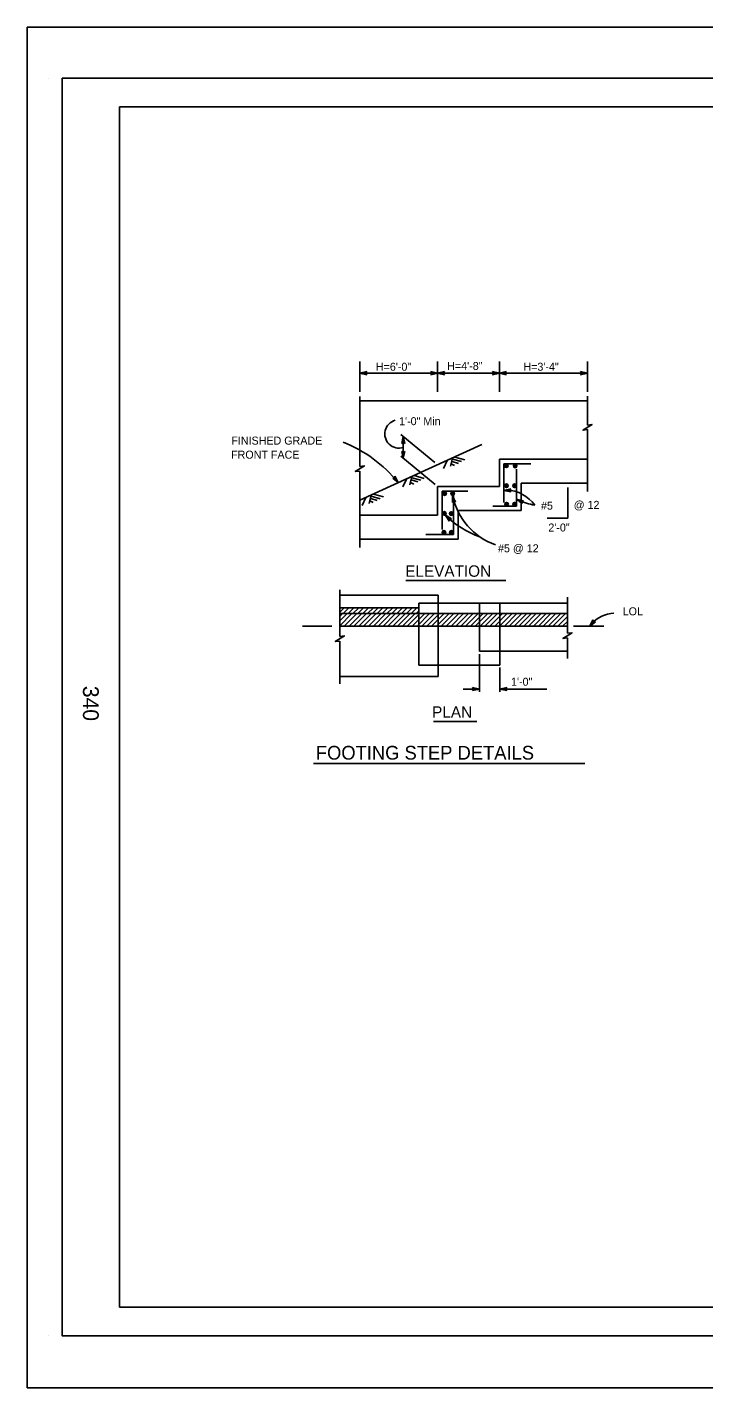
# Model space of a CAD drawing. Extents: x -894 to 866, y -476 to 714.
# Drawn here: x -894 to -302, y -476 to 714 of the extents above; entities that cross this region are included whole.
import ezdxf

# ---------------------------------------------------------------- set-up
doc = ezdxf.new("R2010")
doc.units = 0
for name, color, linetype in [('10 Sheet Format', 7, 'Continuous'), ('56 Stage 3 Anno', 7, 'Continuous'), ('57 Undefined', 7, 'Continuous'), ('60 Nongeo Data', 7, 'Continuous')]:
    doc.layers.add(name, color=color, linetype=linetype)

msp = doc.modelspace()

# ---------------------------------------------------------------- linework, layer by layer
at = {"layer": '10 Sheet Format'}
for p, q in [((-875.4, 669), (-875.4, 669)), ((-813.5, 644), (811.5, 644)), ((-813.5, 644), (-813.5, -406)), ((-813.5, -406), (-438.2, -406)), ((-438.7, -406), (199.1, -406)), ((-875.4, -431), (-875.4, -431))]:
    msp.add_line(p, q, dxfattribs=at)
for points in [[(-894, 713.6), (866, 713.6), (866, -476.4), (-894, -476.4)], [(-863.4, 669), (836.6, 669), (836.6, -431), (-863.4, -431)], [(-863.4, 669), (836.6, 669), (836.6, -431), (-863.4, -431)]]:
    msp.add_lwpolyline(points, close=True, dxfattribs=at)
at = {"layer": '56 Stage 3 Anno'}
for p, q in [((-603.2, 394.8), (-603.2, 421.1)), ((-535.2, 394.8), (-535.2, 421.1)), ((-481.2, 394.8), (-481.2, 421.1)), ((-404.2, 394.8), (-404.2, 421.1)), ((-603.2, 410.9), (-597.2, 412.3)), ((-597.2, 409.6), (-603.2, 410.9)), ((-603.2, 410.9), (-603.2, 410.9)), ((-603.2, 410.9), (-535.2, 410.9)), ((-601.8, 410.9), (-597.4, 411.9)), ((-597.4, 409.9), (-601.8, 410.9)), ((-600.4, 410.9), (-597.6, 411.6)), ((-597.6, 410.3), (-600.4, 410.9)), ((-599, 410.9), (-597.8, 411.2)), ((-597.8, 410.7), (-599, 410.9)), ((-597.2, 412.3), (-598, 410.9)), ((-598, 410.9), (-597.2, 409.6)), ((-597.2, 412.3), (-597.2, 412.3)), ((-597.2, 409.6), (-597.2, 409.6)), ((-540.4, 410.9), (-541.2, 412.3)), ((-541.2, 412.3), (-541.2, 412.3)), ((-541.2, 412.3), (-535.2, 410.9)), ((-535.2, 410.9), (-541.2, 409.6)), ((-541.2, 409.6), (-540.4, 410.9)), ((-541.2, 409.6), (-541.2, 409.6)), ((-541, 411.9), (-536.6, 410.9)), ((-536.6, 410.9), (-540.9, 410)), ((-537.9, 410.9), (-540.8, 410.3)), ((-540.7, 411.6), (-537.9, 410.9)), ((-540.6, 411.2), (-539.3, 410.9)), ((-539.3, 410.9), (-540.5, 410.7)), ((-535.2, 410.9), (-529.2, 412.3)), ((-535.2, 410.9), (-481.2, 410.9)), ((-535.2, 410.9), (-535.2, 410.9)), ((-529.2, 409.6), (-535.2, 410.9)), ((-535.2, 410.9), (-535.2, 410.9)), ((-533.8, 410.9), (-529.4, 411.9)), ((-529.4, 409.9), (-533.8, 410.9)), ((-532.4, 410.9), (-529.6, 411.6)), ((-529.6, 410.3), (-532.4, 410.9)), ((-531, 410.9), (-529.8, 411.2)), ((-529.8, 410.7), (-531, 410.9)), ((-529.2, 412.3), (-530, 410.9)), ((-530, 410.9), (-529.2, 409.6)), ((-529.2, 412.3), (-529.2, 412.3)), ((-529.2, 409.6), (-529.2, 409.6)), ((-486.4, 410.9), (-487.2, 412.3)), ((-487.2, 412.3), (-487.2, 412.3)), ((-487.2, 412.3), (-481.2, 410.9)), ((-481.2, 410.9), (-487.2, 409.6)), ((-487.2, 409.6), (-486.4, 410.9)), ((-487.2, 409.6), (-487.2, 409.6)), ((-487, 411.9), (-482.6, 410.9)), ((-482.6, 410.9), (-486.9, 410)), ((-483.9, 410.9), (-486.8, 410.3)), ((-486.7, 411.6), (-483.9, 410.9)), ((-486.6, 411.2), (-485.3, 410.9)), ((-485.3, 410.9), (-486.5, 410.7)), ((-481.2, 410.9), (-475.2, 412.3)), ((-481.2, 410.9), (-404.2, 410.9)), ((-481.2, 410.9), (-481.2, 410.9)), ((-475.2, 409.6), (-481.2, 410.9)), ((-481.2, 410.9), (-481.2, 410.9)), ((-479.8, 410.9), (-475.4, 411.9)), ((-475.4, 409.9), (-479.8, 410.9)), ((-478.4, 410.9), (-475.6, 411.6)), ((-475.6, 410.3), (-478.4, 410.9)), ((-477, 410.9), (-475.8, 411.2)), ((-475.8, 410.7), (-477, 410.9)), ((-475.2, 412.3), (-476, 410.9)), ((-476, 410.9), (-475.2, 409.6)), ((-475.2, 412.3), (-475.2, 412.3)), ((-475.2, 409.6), (-475.2, 409.6)), ((-409.4, 410.9), (-410.2, 412.3)), ((-410.2, 412.3), (-410.2, 412.3)), ((-410.2, 412.3), (-404.2, 410.9)), ((-404.2, 410.9), (-410.2, 409.6)), ((-410.2, 409.6), (-409.4, 410.9)), ((-410.2, 409.6), (-410.2, 409.6)), ((-410, 411.9), (-405.6, 410.9)), ((-405.6, 410.9), (-409.9, 410)), ((-406.9, 410.9), (-409.8, 410.3)), ((-409.7, 411.6), (-406.9, 410.9)), ((-409.6, 411.2), (-408.3, 410.9)), ((-408.3, 410.9), (-409.5, 410.7)), ((-404.2, 410.9), (-404.2, 410.9)), ((-537.6, 332.8), (-567.3, 357.2)), ((-566.5, 349.5), (-565.2, 355.5)), ((-565.2, 350.3), (-566.5, 349.5)), ((-566.5, 349.5), (-566.5, 349.5)), ((-566.2, 349.7), (-565.2, 354.1)), ((-565.8, 349.9), (-565.2, 352.7)), ((-565.5, 350.1), (-565.2, 351.3)), ((-565.2, 336.5), (-565.2, 355.5)), ((-565.2, 355.5), (-565.2, 355.5)), ((-565.2, 355.5), (-563.9, 349.5)), ((-565.2, 354.1), (-564.2, 349.7)), ((-565.2, 352.7), (-564.6, 349.9)), ((-565.2, 351.3), (-564.9, 350.1)), ((-563.9, 349.5), (-565.2, 350.3)), ((-563.9, 349.5), (-563.9, 349.5)), ((-537.3, 313.6), (-567.4, 338.3)), ((-565.2, 336.5), (-566.5, 342.5)), ((-566.5, 342.5), (-566.5, 342.5)), ((-566.5, 342.5), (-565.2, 341.7)), ((-565.2, 337.9), (-566.2, 342.3)), ((-565.2, 339.3), (-565.8, 342.1)), ((-565.2, 340.6), (-565.5, 341.8)), ((-565.2, 341.7), (-563.9, 342.5)), ((-563.9, 342.5), (-565.2, 336.5)), ((-564.2, 342.3), (-565.2, 337.9)), ((-564.6, 342), (-565.2, 339.3)), ((-564.9, 341.9), (-565.2, 340.6)), ((-565.2, 336.5), (-565.2, 336.5)), ((-563.9, 342.5), (-563.9, 342.5)), ((-574.5, 319.1), (-573, 319.3)), ((-569.7, 315.3), (-574.5, 319.1)), ((-574.5, 319.1), (-574.5, 319.1)), ((-570.6, 316.4), (-574.1, 319.2)), ((-571.5, 317.5), (-573.7, 319.2)), ((-572.3, 318.5), (-573.3, 319.3)), ((-573, 319.3), (-572.5, 320.8)), ((-572.9, 319.7), (-572.3, 318.5)), ((-572.7, 320), (-571.5, 317.5)), ((-572.6, 320.4), (-570.6, 316.4)), ((-572.5, 320.8), (-572.5, 320.8)), ((-572.5, 320.8), (-569.7, 315.3)), ((-569.7, 315.3), (-569.7, 315.3)), ((-477.2, 308.5), (-471.2, 309.9)), ((-475.8, 308.6), (-471.5, 309.6)), ((-471.2, 309.9), (-472, 308.6)), ((-471.2, 309.9), (-471.2, 309.9)), ((-522.3, 297.8), (-522.1, 303.9)), ((-521.1, 298.8), (-522.3, 297.8)), ((-522.3, 297.8), (-522.3, 297.8)), ((-522.1, 303.9), (-522.1, 303.9)), ((-522.1, 303.9), (-519.7, 298.3)), ((-522, 298), (-521.9, 302.5)), ((-521.9, 302.5), (-520.1, 298.4)), ((-521.7, 298.3), (-521.6, 301.2)), ((-521.6, 301.2), (-520.4, 298.5)), ((-521.4, 298.6), (-521.3, 299.8)), ((-521.3, 299.8), (-520.8, 298.7)), ((-519.7, 298.3), (-521.1, 298.8)), ((-519.7, 298.3), (-519.7, 298.3)), ((-471.2, 307.3), (-477.2, 308.5)), ((-477.2, 308.5), (-477.2, 308.5)), ((-471.4, 307.6), (-475.8, 308.6)), ((-474.4, 308.6), (-471.6, 309.2)), ((-471.7, 308), (-474.4, 308.6)), ((-473.1, 308.6), (-471.9, 308.9)), ((-471.8, 308.3), (-473.1, 308.6)), ((-472, 308.6), (-471.2, 307.3)), ((-471.2, 307.3), (-471.2, 307.3)), ((-461.4, 297), (-466.1, 300.9)), ((-466.1, 300.9), (-466.1, 300.9)), ((-466.1, 300.9), (-460.2, 299.3)), ((-461.4, 297.4), (-464.9, 300.3)), ((-464.9, 300.3), (-460.5, 299.1)), ((-461.5, 297.8), (-463.6, 299.6)), ((-463.6, 299.6), (-460.8, 298.9)), ((-461.4, 298.2), (-462.4, 299)), ((-462.4, 299), (-461.2, 298.7)), ((-460.2, 299.3), (-461.5, 298.5)), ((-461.5, 298.5), (-461.4, 297)), ((-460.2, 299.3), (-460.2, 299.3)), ((-525.1, 281.6), (-528.4, 286.8)), ((-528.4, 286.8), (-528.4, 286.8)), ((-528.4, 286.8), (-523.2, 283.5)), ((-525, 282), (-527.4, 285.8)), ((-527.4, 285.8), (-523.6, 283.4)), ((-461.4, 297), (-461.4, 297)), ((-524.9, 282.4), (-526.4, 284.8)), ((-526.4, 284.8), (-524, 283.3)), ((-524.8, 282.8), (-525.4, 283.9)), ((-525.4, 283.9), (-524.4, 283.2)), ((-524.7, 283.1), (-525.1, 281.6)), ((-525.1, 281.6), (-525.1, 281.6)), ((-523.2, 283.5), (-524.7, 283.1)), ((-523.2, 283.5), (-523.2, 283.5)), ((-402.1, 189.6), (-399.4, 195.1)), ((-397.3, 193.5), (-402.1, 189.6)), ((-401.3, 190.7), (-399.3, 194.7)), ((-397.8, 193.5), (-401.3, 190.7)), ((-400.4, 191.8), (-399.1, 194.4)), ((-398.2, 193.6), (-400.4, 191.8)), ((-399.5, 192.9), (-399, 194)), ((-398.6, 193.7), (-399.5, 192.9)), ((-399.4, 195.1), (-399.4, 195.1)), ((-399.4, 195.1), (-398.9, 193.7)), ((-398.9, 193.7), (-397.3, 193.5)), ((-397.3, 193.5), (-397.3, 193.5)), ((-402.1, 189.6), (-402.1, 189.6)), ((-498.7, 165.1), (-498.7, 132.4)), ((-480.7, 153.6), (-480.7, 132.4)), ((-498.7, 134.7), (-512.9, 134.7)), ((-503.9, 134.7), (-504.7, 136.1)), ((-504.7, 136.1), (-504.7, 136.1)), ((-504.7, 136.1), (-498.7, 134.7)), ((-498.7, 134.7), (-504.7, 133.4)), ((-504.7, 133.4), (-503.9, 134.7)), ((-504.7, 133.4), (-504.7, 133.4)), ((-504.5, 135.7), (-500.1, 134.7)), ((-500.1, 134.7), (-504.5, 133.8)), ((-504.3, 135.4), (-501.5, 134.7)), ((-501.5, 134.7), (-504.3, 134.1)), ((-504.1, 135), (-502.8, 134.7)), ((-502.8, 134.7), (-504.1, 134.5)), ((-498.7, 134.7), (-498.7, 134.7)), ((-480.7, 134.7), (-474.7, 136.1)), ((-480.7, 134.7), (-439.7, 134.7)), ((-474.7, 133.4), (-480.7, 134.7)), ((-480.7, 134.7), (-480.7, 134.7)), ((-479.3, 134.7), (-474.9, 135.7)), ((-474.9, 133.7), (-479.3, 134.7)), ((-477.9, 134.7), (-475.1, 135.4)), ((-475.2, 134.1), (-477.9, 134.7)), ((-476.6, 134.7), (-475.3, 135)), ((-475.3, 134.5), (-476.6, 134.7)), ((-474.7, 136.1), (-475.5, 134.7)), ((-475.5, 134.7), (-474.7, 133.4)), ((-474.7, 136.1), (-474.7, 136.1)), ((-474.7, 133.4), (-474.7, 133.4))]:
    msp.add_line(p, q, dxfattribs=at)
for centre, radius, start, end in [((-569, 357.8), 12.4, 105.5274, 287.3348), ((-661.6, 240.5), 118.5, 39.1543, 68.3622), ((-465.8, 315.1), 57.4, 191.2825, 250.8027), ((-476.6, 276.2), 32.7, 36.3936, 86.7917), ((-442.9, 345.8), 50.7, 244.9441, 261.6154), ((-470.9, 344.3), 81.3, 225.0114, 250.4011), ((-379.1, 171), 30.1, 93.7459, 135.8456)]:
    msp.add_arc(centre, radius, start, end, dxfattribs=at)
at = {"layer": '57 Undefined'}
for p, q in [((-421.3, 311.1), (-421.3, 284.3)), ((-421.3, 284.3), (-439.5, 284.3)), ((-562.9, 229.6), (-475.5, 229.6)), ((-538.8, 106.2), (-501, 106.2)), ((-643.7, 69.7), (-406.6, 69.7))]:
    msp.add_line(p, q, dxfattribs=at)
at = {"layer": '60 Nongeo Data'}
for p, q in [((-603.2, 390.6), (-603.2, 332.9)), ((-404.2, 386.8), (-603.2, 386.8)), ((-404.2, 370.9), (-404.2, 391)), ((-404.2, 365.6), (-404.2, 371.1)), ((-404.2, 356.1), (-404.2, 361.6)), ((-603.2, 299.8), (-496.5, 348.5)), ((-404.2, 307.5), (-404.2, 356.1)), ((-603.2, 329.4), (-603.2, 334.9)), ((-527, 334.6), (-530, 327.7)), ((-522.2, 336.7), (-523.9, 329.5)), ((-522.6, 333.8), (-517, 332)), ((-522.2, 335.7), (-514.3, 333.6)), ((-520.2, 337.6), (-511.4, 335.2)), ((-404.2, 335.8), (-481.2, 335.8)), ((-481.2, 335.8), (-481.2, 311.8)), ((-603.2, 319.9), (-603.2, 325.4)), ((-555.8, 321.4), (-547, 319)), ((-523.3, 331.6), (-520.4, 330.2)), ((-453.6, 331.8), (-477.2, 331.8)), ((-477.2, 331.8), (-477.2, 298)), ((-466.2, 294.8), (-466.2, 327)), ((-603.2, 320.5), (-603.2, 258.5)), ((-562.5, 318.3), (-565.6, 311.5)), ((-557.7, 320.5), (-559.5, 313.3)), ((-558.8, 315.4), (-556, 314)), ((-558.2, 317.6), (-552.6, 315.8)), ((-557.8, 319.5), (-549.9, 317.4)), ((-481.2, 311.8), (-535.2, 311.8)), ((-535.2, 311.8), (-535.2, 286.8)), ((-462.2, 290.8), (-462.2, 314.8)), ((-462.2, 314.8), (-404.2, 314.8)), ((-598.1, 302.1), (-601.1, 295.3)), ((-593.3, 304.3), (-595, 297.1)), ((-594.4, 299.2), (-591.6, 297.8)), ((-593.7, 301.4), (-588.2, 299.6)), ((-593.3, 303.3), (-585.5, 301.2)), ((-591.3, 305.2), (-582.5, 302.8)), ((-508.7, 307.8), (-531.2, 307.8)), ((-531.2, 307.8), (-531.2, 274.2)), ((-521.2, 269.8), (-521.2, 303.6)), ((-535.2, 286.8), (-603.2, 286.8)), ((-517.2, 265.8), (-517.2, 290.8)), ((-517.2, 290.8), (-462.2, 290.8)), ((-486.9, 294.8), (-466.2, 294.8)), ((-603.2, 265.8), (-517.2, 265.8)), ((-545.6, 269.8), (-521.2, 269.8)), ((-620.7, 185.8), (-620.7, 221.4)), ((-534.7, 216.7), (-620.7, 216.7)), ((-534.7, 209.7), (-534.7, 216.7)), ((-421.7, 187.4), (-421.7, 215.1)), ((-551.7, 205.7), (-620.7, 205.7)), ((-421.7, 209.7), (-551.7, 209.7)), ((-551.7, 209.7), (-551.7, 155.7)), ((-534.7, 209.7), (-534.7, 155.7)), ((-498.7, 167.7), (-498.7, 209.7)), ((-480.7, 167.7), (-480.7, 209.7)), ((-421.7, 200.7), (-620.7, 200.7)), ((-627.7, 189.7), (-653.3, 189.7)), ((-421.7, 189.7), (-620.7, 189.7)), ((-620.7, 180.7), (-620.7, 186.2)), ((-421.7, 183.5), (-421.7, 189)), ((-421.7, 174), (-421.7, 179.5)), ((-389.8, 189.7), (-416.3, 189.7)), ((-620.7, 171.2), (-620.7, 176.7)), ((-620.7, 139.3), (-620.7, 176.2)), ((-498.7, 167.7), (-421.7, 167.7)), ((-480.7, 155.7), (-480.7, 167.7)), ((-421.7, 161.5), (-421.7, 176)), ((-551.7, 155.7), (-480.7, 155.7)), ((-534.7, 145.7), (-534.7, 155.7)), ((-620.7, 145.7), (-534.7, 145.7))]:
    msp.add_line(p, q, dxfattribs=at)
for points in [[(-404.2, 365.6), (-400.2, 366.1), (-408.2, 361.1), (-404.2, 361.6)], [(-603.2, 299.8), (-496.5, 348.5)], [(-603.2, 329.4), (-599.2, 329.9), (-607.2, 324.9), (-603.2, 325.4)], [(-620.7, 201.9), (-616.9, 205.7)], [(-617.7, 200.7), (-612.7, 205.7)], [(-613.4, 200.7), (-608.4, 205.7)], [(-609.2, 200.7), (-604.2, 205.7)], [(-604.9, 200.7), (-599.9, 205.7)], [(-600.7, 200.7), (-595.7, 205.7)], [(-596.4, 200.7), (-591.4, 205.7)], [(-592.2, 200.7), (-587.2, 205.7)], [(-588, 200.7), (-583, 205.7)], [(-583.7, 200.7), (-578.7, 205.7)], [(-579.5, 200.7), (-574.5, 205.7)], [(-575.2, 200.7), (-570.2, 205.7)], [(-571, 200.7), (-566, 205.7)], [(-566.7, 200.7), (-561.7, 205.7)], [(-562.5, 200.7), (-557.5, 205.7)], [(-558.3, 200.7), (-553.3, 205.7)], [(-554, 200.7), (-551.7, 203)], [(-620.7, 190), (-610.1, 200.7)], [(-620.7, 194.3), (-614.3, 200.7)], [(-620.7, 198.5), (-618.6, 200.7)], [(-616.8, 189.7), (-605.8, 200.7)], [(-612.6, 189.7), (-601.6, 200.7)], [(-608.4, 189.7), (-597.4, 200.7)], [(-604.1, 189.7), (-593.1, 200.7)], [(-599.9, 189.7), (-588.9, 200.7)], [(-595.6, 189.7), (-584.6, 200.7)], [(-591.4, 189.7), (-580.4, 200.7)], [(-587.1, 189.7), (-576.1, 200.7)], [(-582.9, 189.7), (-571.9, 200.7)], [(-578.7, 189.7), (-567.7, 200.7)], [(-574.4, 189.7), (-563.4, 200.7)], [(-570.2, 189.7), (-559.2, 200.7)], [(-565.9, 189.7), (-554.9, 200.7)], [(-561.7, 189.7), (-550.7, 200.7)], [(-557.4, 189.7), (-546.4, 200.7)], [(-553.2, 189.7), (-542.2, 200.7)], [(-549, 189.7), (-538, 200.7)], [(-544.7, 189.7), (-533.7, 200.7)], [(-540.5, 189.7), (-529.5, 200.7)], [(-536.2, 189.7), (-525.2, 200.7)], [(-532, 189.7), (-521, 200.7)], [(-527.7, 189.7), (-516.7, 200.7)], [(-523.5, 189.7), (-512.5, 200.7)], [(-519.3, 189.7), (-508.3, 200.7)], [(-515, 189.7), (-504, 200.7)], [(-510.8, 189.7), (-499.8, 200.7)], [(-506.5, 189.7), (-495.5, 200.7)], [(-502.3, 189.7), (-491.3, 200.7)], [(-498, 189.7), (-487, 200.7)], [(-493.8, 189.7), (-482.8, 200.7)], [(-489.6, 189.7), (-478.6, 200.7)], [(-485.3, 189.7), (-474.3, 200.7)], [(-481.1, 189.7), (-470.1, 200.7)], [(-476.8, 189.7), (-465.8, 200.7)], [(-472.6, 189.7), (-461.6, 200.7)], [(-468.3, 189.7), (-457.3, 200.7)], [(-464.1, 189.7), (-453.1, 200.7)], [(-459.9, 189.7), (-448.9, 200.7)], [(-455.6, 189.7), (-444.6, 200.7)], [(-451.4, 189.7), (-440.4, 200.7)], [(-447.1, 189.7), (-436.1, 200.7)], [(-442.9, 189.7), (-431.9, 200.7)], [(-438.6, 189.7), (-427.6, 200.7)], [(-434.4, 189.7), (-423.4, 200.7)], [(-430.2, 189.7), (-421.7, 198.1)], [(-425.9, 189.7), (-421.7, 193.9)], [(-620.7, 180.7), (-616.7, 181.2), (-624.7, 176.2), (-620.7, 176.7)], [(-421.7, 183.5), (-417.7, 184), (-425.7, 179), (-421.7, 179.5)]]:
    msp.add_lwpolyline(points, dxfattribs=at)
for centre, radius in [((-475.2, 330), 1.56), ((-475.2, 330), 1.37), ((-475.2, 330), 1.19), ((-475.2, 330), 1), ((-475.2, 330), 0.812), ((-475.2, 330), 0.625), ((-475.2, 330), 0.437), ((-475.2, 330), 0.187), ((-467.4, 329.8), 1.56), ((-467.4, 329.8), 1.37), ((-467.4, 329.8), 1.19), ((-467.4, 329.8), 1), ((-467.4, 329.8), 0.812), ((-467.4, 329.8), 0.625), ((-467.4, 329.8), 0.437), ((-467.4, 329.8), 0.187), ((-475, 312.5), 1.56), ((-475, 312.5), 1.37), ((-475, 312.5), 1.19), ((-475, 312.5), 1), ((-475, 312.5), 0.812), ((-475, 312.5), 0.625), ((-475, 312.5), 0.437), ((-475, 312.5), 0.187), ((-468, 312.5), 1.56), ((-468, 312.5), 1.37), ((-468, 312.5), 1.19), ((-468, 312.5), 1), ((-468, 312.5), 0.812), ((-468, 312.5), 0.625), ((-468, 312.5), 0.437), ((-468, 312.5), 0.187), ((-529.1, 305.6), 1.56), ((-529.1, 305.6), 1.37), ((-529.1, 305.6), 1.19), ((-529.1, 305.6), 1), ((-529.1, 305.6), 0.812), ((-529.1, 305.6), 0.625), ((-529.1, 305.6), 0.437), ((-529.1, 305.6), 0.187), ((-522.1, 305.6), 1.56), ((-522.1, 305.6), 1.37), ((-522.1, 305.6), 1.19), ((-522.1, 305.6), 1), ((-522.1, 305.6), 0.812), ((-522.1, 305.6), 0.625), ((-522.1, 305.6), 0.437), ((-522.1, 305.6), 0.187), ((-474.9, 296.4), 1.56), ((-474.9, 296.4), 1.37), ((-474.9, 296.4), 1.19), ((-468, 296.4), 1.56), ((-468, 296.4), 1.37), ((-468, 296.4), 1.19), ((-529.3, 288.3), 1.56), ((-529.3, 288.3), 1.37), ((-529.3, 288.3), 1.19), ((-529.3, 288.3), 1), ((-529.3, 288.3), 0.812), ((-529.3, 288.3), 0.625), ((-529.3, 288.3), 0.437), ((-529.3, 288.3), 0.187), ((-523.3, 288.2), 1.56), ((-523.3, 288.2), 1.37), ((-523.3, 288.2), 1.19), ((-523.3, 288.2), 1), ((-523.3, 288.2), 0.812), ((-523.3, 288.2), 0.625), ((-523.3, 288.2), 0.437), ((-523.3, 288.2), 0.187), ((-474.9, 296.4), 1), ((-474.9, 296.4), 0.812), ((-474.9, 296.4), 0.625), ((-474.9, 296.4), 0.437), ((-474.9, 296.4), 0.187), ((-468, 296.4), 1), ((-468, 296.4), 0.812), ((-468, 296.4), 0.625), ((-468, 296.4), 0.437), ((-468, 296.4), 0.187), ((-529.7, 271.7), 1.56), ((-529.7, 271.7), 1.37), ((-529.7, 271.7), 1.19), ((-529.7, 271.7), 1), ((-529.7, 271.7), 0.812), ((-529.7, 271.7), 0.625), ((-529.7, 271.7), 0.437), ((-529.7, 271.7), 0.187), ((-523.2, 271.7), 1.56), ((-523.2, 271.7), 1.37), ((-523.2, 271.7), 1.19), ((-523.2, 271.7), 1), ((-523.2, 271.7), 0.812), ((-523.2, 271.7), 0.625), ((-523.2, 271.7), 0.437), ((-523.2, 271.7), 0.187)]:
    msp.add_circle(centre, radius, dxfattribs=at)

# ---------------------------------------------------------------- texts
at = {"layer": '10 Sheet Format'}
msp.add_text('340', height=13.78, rotation=270, dxfattribs=at).set_placement((-845.3, 137.5))
at = {"layer": '57 Undefined'}
for s, height, p in [('H=6\'-0"', 7, (-589.2, 413.1)), ('H=4\'-8"', 7, (-526.8, 413.8)), ('H=3\'-4"', 7, (-460.2, 413.1)), ('1\'-0" Min', 7, (-568.9, 365.5)), ('FINISHED GRADE', 7, (-715.6, 348.5)), ('FRONT FACE', 7, (-715.8, 336.2)), ('#5', 7, (-444.8, 291.6)), ('@ 12', 7, (-416.2, 292.3)), ('2\'-0"', 7, (-438.4, 272.5)), ('#5 @ 12', 7, (-482.4, 254.3)), ('ELEVATION', 10, (-563.5, 232.9)), ('LOL', 7, (-373.4, 199.2)), ('1\'-0"', 7, (-471, 137.6)), ('PLAN', 10, (-540, 109.6)), ('FOOTING STEP DETAILS', 12, (-641.7, 73))]:
    msp.add_text(s, height=height, dxfattribs=at).set_placement(p)

doc.saveas('drawing.dxf')
